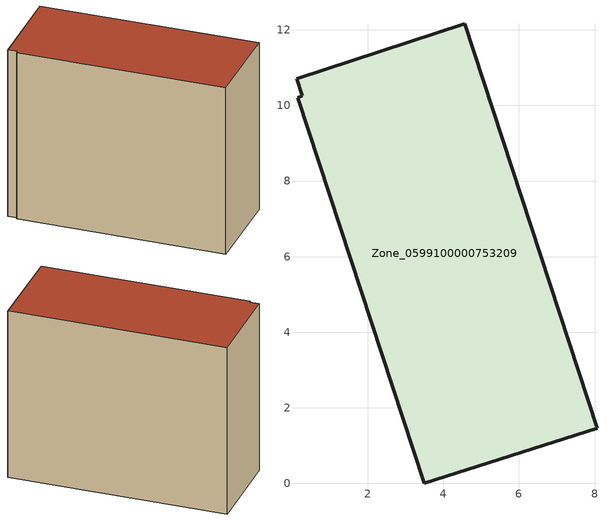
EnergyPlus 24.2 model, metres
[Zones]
Zone_0599100000753209
 floor ground (C_G): 0.12,10.71 4.56,12.17 8.06,1.46 3.49,0 0.15,10.2 0.27,10.25 z3.69
 wall outside (C_F): 8.06,1.46 4.56,12.17 0.12,10.71 0.27,10.25 0.15,10.2 3.49,0 8.06,1.46 z3.69:12.89
 roof outside (C_R): 4.56,12.17 0.12,10.71 0.27,10.25 0.15,10.2 3.49,0 8.06,1.46 z12.89
[BUILDING]
Pand.0599100000753209: North Axis=0; Terrain=City; Loads Convergence Tolerance Value=0.04; Temperature Convergence Tolerance Value=0.4; Solar Distribution=FullExterior; Maximum Number of Warmup Days=25; Minimum Number of Warmup Days=1
[Site:Location]
Rotterdam.The.Hague.AP_ZH_NLD Design_Conditions: Latitude=51.96; Longitude=4.45; Time Zone=1; Elevation=-4.5
[SITE:GROUNDTEMPERATURE:BUILDINGSURFACE]
18, 18, 18, 18, 18, 18, 18, 18, 18, 18, 18, 18
[MATERIAL] Thermal Absorptance=0.9; Solar Absorptance=0.7; Visible Absorptance=0.7
Name | Roughness | Thickness | Conductivity | Density | Specific Heat
G.TI.2006-2014 | MediumSmooth | 0.15 | 0.06 | 540 | 1210
F.TI.2006-2014 | Rough | 0.3 | 0.12 | 1920 | 840
R.TI.2006-2014 | MediumRough | 0.2 | 0.08 | 1500 | 1000
[CONSTRUCTION]
C_G: G.TI.2006-2014
C_F: F.TI.2006-2014
C_R: R.TI.2006-2014
[ZONE]
Zone_0599100000753209: Type=1; Multiplier=1; Ceiling Height=Autocalculate; Volume=Autocalculate; Floor Area=autocalculate; Part of Total Floor Area=Yes
[ZONEINFILTRATION:DESIGNFLOWRATE]
Infil_Zone_0599100000753209: Zone or ZoneList or Space or SpaceList=Zone_0599100000753209; Schedule=AlwaysOn; Design Flow Rate Calculation Method=Flow/Area; Flow Rate per Floor Area=0.0015; Constant Term Coefficient=1; Temperature Term Coefficient=0; Velocity Term Coefficient=0; Velocity Squared Term Coefficient=0
[HVACTEMPLATE:ZONE:IDEALLOADSAIRSYSTEM]
Zone_0599100000753209: Maximum Heating Supply Air Temperature=50; Minimum Cooling Supply Air Temperature=13; Maximum Heating Supply Air Humidity Ratio=0.0156; Minimum Cooling Supply Air Humidity Ratio=0.0077; Heating Limit=NoLimit; Cooling Limit=NoLimit; Dehumidification Control Type=ConstantSensibleHeatRatio; Cooling Sensible Heat Ratio=0.7; Dehumidification Setpoint=60; Humidification Control Type=None; Humidification Setpoint=30; Outdoor Air Method=None; Outdoor Air Flow Rate per Person=0.00944; Outdoor Air Flow Rate per Zone Floor Area=0; Outdoor Air Flow Rate per Zone=0; Demand Controlled Ventilation Type=None; Outdoor Air Economizer Type=NoEconomizer; Heat Recovery Type=None; Sensible Heat Recovery Effectiveness=0.7; Latent Heat Recovery Effectiveness=0.65
[ZONECONTROL:THERMOSTAT]
ThermostatControl_Zone_0599100000753209: Zone or ZoneList=Zone_0599100000753209; Control Type Schedule=DualSetpointControlType; Control 1=Thermostat_Zone_0599100000753209; Temperature Difference Between Cutout And Setpoint=0
[THERMOSTATSETPOINT:DUALSETPOINT]
Thermostat_Zone_0599100000753209: Heating Setpoint Temperature Schedule=HeatingSetpoint_Zone_0599100000753209; Cooling Setpoint Temperature Schedule=CoolingSetpoint_Zone_0599100000753209
[SCHEDULE:COMPACT]
HeatingSetpoint_Zone_0599100000753209: Through: 12/31, For: AllDays, Until: 24:00, 21
CoolingSetpoint_Zone_0599100000753209: Through: 12/31, For: AllDays, Until: 24:00, 24
DualSetpointControlType: Through: 12/31, For: AllDays, Until: 24:00, 4
AlwaysOn: Through: 12/31, For: AllDays, Until: 24:00, 1
